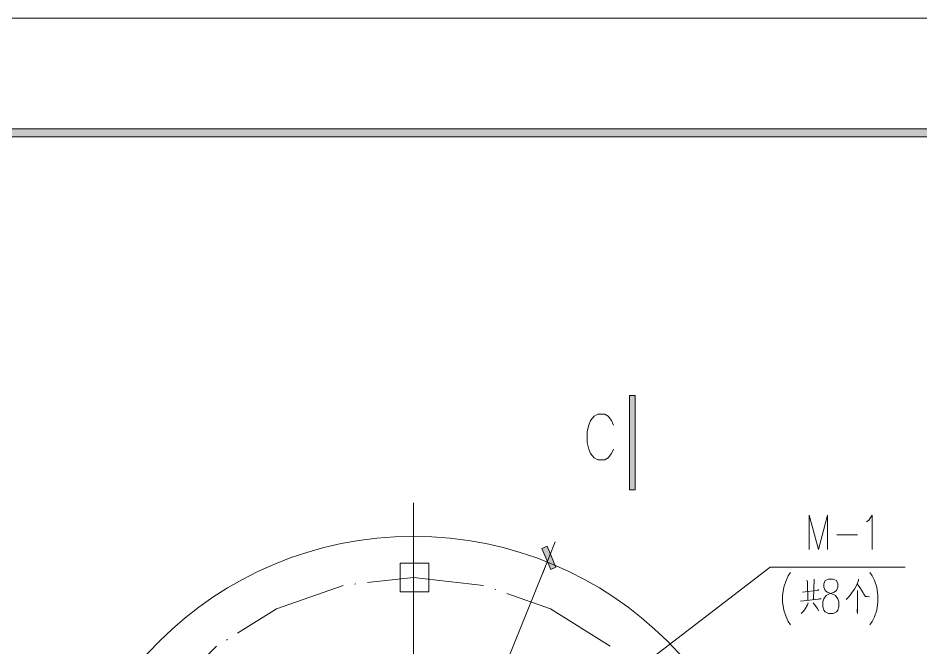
# Model space of a CAD drawing. Header units: millimetres. Extents: x 564 to 880, y 85 to 763.
# Drawn here: x 866.22 to 874.08, y 757.23 to 762.72 of the extents above; entities that cross this region are included whole.
import ezdxf

# ---------------------------------------------------------------- set-up
doc = ezdxf.new("R2010")
doc.units = ezdxf.units.MM

msp = doc.modelspace()

# ---------------------------------------------------------------- hatches: boundary and pattern name
h = msp.add_hatch(color=0)
h.dxf.hatch_style = 2
h.paths.add_polyline_path([(878.9084, 761.7526), (878.8386, 761.6824), (823.0135, 761.6824), (822.9434, 761.7526)])
h = msp.add_hatch(color=0)
h.dxf.hatch_style = 2
h.paths.add_polyline_path([(871.5931, 758.609), (871.5434, 758.609), (871.5434, 759.4295), (871.5931, 759.4295)])
h = msp.add_hatch(color=0)
h.dxf.hatch_style = 2
h.paths.add_polyline_path([(870.9019, 757.9339), (870.8561, 757.9142), (870.7784, 758.0967), (870.8246, 758.116)])

# ---------------------------------------------------------------- linework, layer by layer
at = {"color": 0, "lineweight": 0}
for points in [[(820.4786, 720.7212), (879.8734, 720.7212), (879.8734, 762.7175), (820.4786, 762.7175)], [(878.9084, 761.7526), (878.8386, 761.6824), (823.0135, 761.6824), (822.9434, 761.7526)], [(871.5931, 758.609), (871.5434, 758.609), (871.5434, 759.4295), (871.5931, 759.4295)], [(870.9019, 757.9339), (870.8561, 757.9142), (870.7784, 758.0967), (870.8246, 758.116)], [(873.2761, 757.8309), (873.2461, 757.8169), (873.2361, 757.7883), (873.2361, 757.7597), (873.2461, 757.731), (873.2661, 757.7167), (873.3062, 757.7024), (873.3362, 757.6881), (873.3563, 757.6595), (873.3663, 757.6312), (873.3663, 757.5883), (873.3563, 757.5597), (873.3463, 757.5453), (873.3162, 757.531), (873.2761, 757.531), (873.2461, 757.5453), (873.2361, 757.5597), (873.226, 757.5883), (873.226, 757.6312), (873.2361, 757.6595), (873.2561, 757.6881), (873.2862, 757.7024), (873.3262, 757.7167), (873.3463, 757.731), (873.3563, 757.7597), (873.3563, 757.7883), (873.3463, 757.8169), (873.3162, 757.8309)]]:
    msp.add_lwpolyline(points, close=True, dxfattribs=at)
for points in [[(871.4028, 759.1722), (871.3874, 759.2105), (871.357, 759.2484), (871.3266, 759.2677), (871.2657, 759.2677), (871.2353, 759.2484), (871.2045, 759.2105), (871.1895, 759.1722), (871.1741, 759.1153), (871.1741, 759.0201), (871.1895, 758.9629), (871.2045, 758.9246), (871.2353, 758.8867), (871.2657, 758.8677), (871.3266, 758.8677), (871.357, 758.8867), (871.3874, 758.9246), (871.4028, 758.9629)], [(869.6603, 758.4946), (869.6603, 756.516)], [(873.1083, 758.0878), (873.1083, 758.3876), (873.1885, 758.0878), (873.2686, 758.3876), (873.2686, 758.0878)], [(873.6085, 758.3303), (873.6286, 758.3446), (873.6583, 758.3876), (873.6583, 758.0878)], [(873.3484, 758.2162), (873.5284, 758.2162)], [(870.7842, 757.8763), (870.8965, 758.1543)], [(868.49, 752.1986), (870.84, 758.0144)], [(869.5448, 757.7196), (869.5448, 757.9697)], [(869.7945, 757.9697), (869.5448, 757.9697)], [(869.7945, 757.7196), (869.7945, 757.9697)], [(871.6046, 757.0391), (872.7695, 757.935)], [(872.7695, 757.935), (873.9452, 757.935)], [(872.9463, 757.8881), (872.9262, 757.8595), (872.9062, 757.8169), (872.8861, 757.7597), (872.8761, 757.6881), (872.8761, 757.6312), (872.8861, 757.5597), (872.9062, 757.5024), (872.9262, 757.4595), (872.9463, 757.4312)], [(873.6361, 757.8881), (873.6561, 757.8595), (873.6761, 757.8169), (873.6962, 757.7597), (873.7062, 757.6881), (873.7062, 757.6312), (873.6962, 757.5597), (873.6761, 757.5024), (873.6561, 757.4595), (873.6361, 757.4312)], [(869.1598, 757.7883), (869.1494, 757.7872)], [(870.2722, 757.7758), (869.6603, 757.8445), (869.2607, 757.7997)], [(873.089, 757.8216), (873.094, 757.8072), (873.0955, 757.647)], [(873.1516, 757.8287), (873.1452, 757.6516)], [(873.537, 757.8309), (873.537, 757.8169), (873.5219, 757.7815), (873.5023, 757.7436), (873.484, 757.7153), (873.4643, 757.6892), (873.4475, 757.6706), (873.4293, 757.6538)], [(873.5269, 757.7886), (873.5484, 757.7579), (873.5781, 757.7106), (873.5964, 757.6774), (873.6328, 757.6752), (873.5964, 757.6824), (873.5831, 757.6988)], [(869.0485, 757.7758), (868.4671, 757.5722), (868.1269, 757.3586)], [(869.7945, 757.7196), (869.5448, 757.7196)], [(870.3777, 757.7386), (870.3684, 757.7421)], [(871.3749, 757.2448), (870.8536, 757.5722), (870.4739, 757.7049)], [(873.0507, 757.7178), (873.1931, 757.7343), (873.1881, 757.7364), (873.1767, 757.7343)], [(873.5302, 757.7318), (873.5302, 757.6208), (873.5287, 757.531), (873.5269, 757.55), (873.5302, 757.5901)], [(873.0311, 757.6373), (873.2114, 757.6588), (873.2031, 757.6609), (873.1931, 757.6563)], [(873.0987, 757.6233), (873.094, 757.6065), (873.074, 757.5711), (873.0575, 757.5521), (873.0393, 757.531)], [(873.142, 757.6233), (873.1799, 757.5736), (873.1881, 757.5547)], [(867.9458, 757.2448), (867.5104, 756.8094), (867.2964, 756.4688)], [(868.0406, 757.3042), (868.0321, 757.2988)]]:
    msp.add_lwpolyline(points, dxfattribs=at)
msp.add_ellipse((869.6602, 755.0949), major_axis=(3.1247, 0), ratio=0.994561, start_param=0, end_param=6.283185, dxfattribs=at)

doc.saveas('drawing.dxf')
